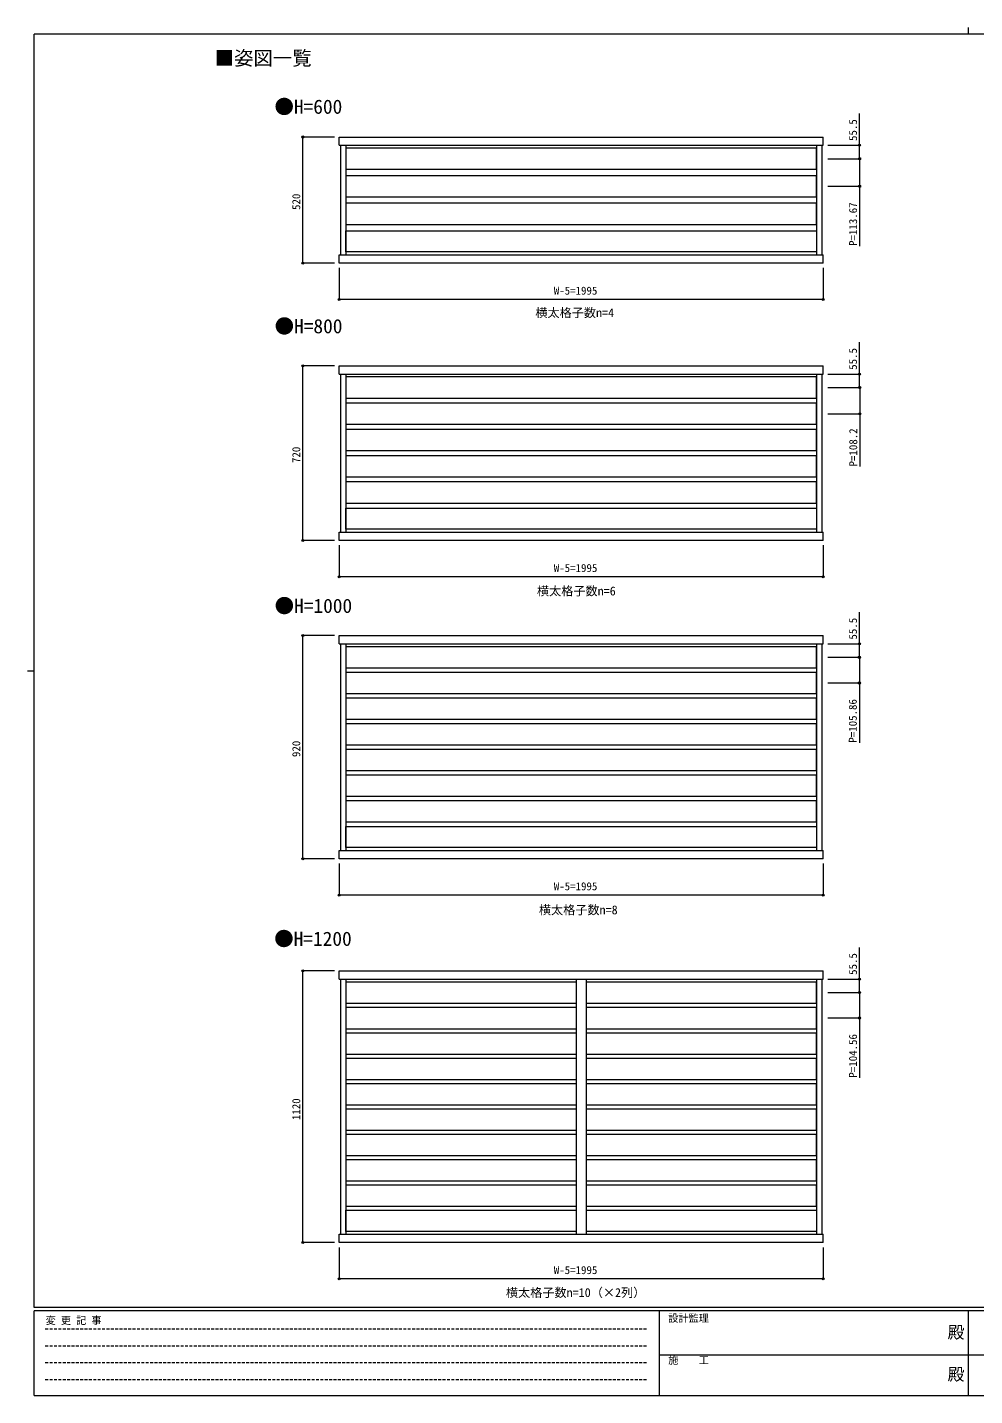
# Model space of a CAD drawing. Units: millimetres, scale not verified. Extents: x -3967 to 3967, y -2821 to 2821.
# Drawn here: x -3967 to -62, y -2821 to 2821 of the extents above; entities that cross this region are included whole.
import ezdxf
from ezdxf.enums import TextEntityAlignment as Align

# ---------------------------------------------------------------- set-up
doc = ezdxf.new("R2010")
doc.units = ezdxf.units.MM
doc.header["$LTSCALE"] = 10
doc.linetypes.add('DASHED1', pattern=[1.8, 1.2, -0.6])
doc.layers.add('0-0_0', color=3, linetype='Continuous')
for name, color, linetype, lineweight in [('0-1_USER1', 4, 'Continuous', 9), ('0-2_YKK_ZWAK', 6, 'Continuous', 9), ('0-3_YKK_11', 7, 'Continuous', 9)]:
    doc.layers.add(name, color=color, linetype=linetype, lineweight=lineweight)
doc.styles.add('ＭＳ ゴシック', font='')
doc.styles.get('ＭＳ ゴシック').set_extended_font_data('MS Gothic')

msp = doc.modelspace()

# ---------------------------------------------------------------- linework, layer by layer
at = {"layer": '0-1_USER1'}
for p, q in [((-2681.67, 2334.91), (-2681.67, 2368.91)), ((-2681.67, 2368.91), (-686.67, 2368.91)), ((-2681.67, 2334.91), (-686.67, 2334.91)), ((-2676.67, 2334.91), (-2676.67, 1882.91)), ((-2654.67, 2334.91), (-2654.67, 1882.91)), ((-713.67, 2334.91), (-713.67, 1882.91)), ((-691.67, 2334.91), (-691.67, 1882.91)), ((-686.67, 2334.91), (-686.67, 2368.91)), ((-2681.67, 1882.91), (-686.67, 1882.91)), ((-2681.67, 1848.91), (-2681.67, 1882.91)), ((-686.67, 1848.91), (-686.67, 1882.91)), ((-686.67, 1848.91), (-2681.67, 1848.91)), ((-2681.67, 1391.32), (-2681.67, 1425.32)), ((-2681.67, 1425.32), (-686.67, 1425.32)), ((-686.67, 1391.32), (-686.67, 1425.32)), ((-2681.67, 1391.32), (-686.67, 1391.32)), ((-2676.67, 1391.32), (-2676.67, 739.32)), ((-2654.67, 1391.32), (-2654.67, 739.32)), ((-713.67, 1391.32), (-713.67, 739.32)), ((-691.67, 1391.32), (-691.67, 739.32)), ((-2681.67, 739.32), (-686.67, 739.32)), ((-2681.67, 705.32), (-2681.67, 739.32)), ((-686.67, 705.32), (-686.67, 739.32)), ((-686.67, 705.32), (-2681.67, 705.32)), ((-2681.67, 278.92), (-2681.67, 312.92)), ((-2681.67, 312.92), (-686.67, 312.92)), ((-686.67, 278.92), (-686.67, 312.92)), ((-2681.67, 278.92), (-686.67, 278.92)), ((-2676.67, 278.92), (-2676.67, -573.08)), ((-2654.67, 278.92), (-2654.67, -573.08)), ((-713.67, 278.92), (-713.67, -573.08)), ((-691.67, 278.92), (-691.67, -573.08)), ((-2681.67, -573.08), (-686.67, -573.08)), ((-2681.67, -607.08), (-2681.67, -573.08)), ((-686.67, -607.08), (-2681.67, -607.08)), ((-686.67, -607.08), (-686.67, -573.08)), ((-2681.67, -1103.68), (-2681.67, -1069.68)), ((-2681.67, -1069.68), (-686.67, -1069.68)), ((-686.67, -1103.68), (-686.67, -1069.68)), ((-2681.67, -1103.68), (-686.67, -1103.68)), ((-2676.67, -1103.68), (-2676.67, -2155.68)), ((-2654.67, -1103.68), (-2654.67, -2155.68)), ((-1704.17, -1103.68), (-1704.17, -2155.68)), ((-1664.17, -1103.68), (-1664.17, -2155.68)), ((-713.67, -1103.68), (-713.67, -2155.68)), ((-691.67, -1103.68), (-691.67, -2155.68)), ((-2681.67, -2155.68), (-686.67, -2155.68)), ((-2681.67, -2189.68), (-2681.67, -2155.68)), ((-686.67, -2189.68), (-2681.67, -2189.68)), ((-686.67, -2189.68), (-686.67, -2155.68))]:
    msp.add_line(p, q, dxfattribs=at)
for points in [[(-2654.67, 2235.91), (-713.67, 2235.91), (-713.67, 2322.91), (-2654.67, 2322.91)], [(-2654.67, 2122.24), (-713.67, 2122.24), (-713.67, 2209.24), (-2654.67, 2209.24)], [(-2654.67, 2008.57), (-713.67, 2008.57), (-713.67, 2095.57), (-2654.67, 2095.57)], [(-2654.67, 1981.91), (-713.67, 1981.91), (-713.67, 1894.91), (-2654.67, 1894.91)], [(-2654.67, 1292.32), (-713.67, 1292.32), (-713.67, 1379.32), (-2654.67, 1379.32)], [(-2654.67, 1184.12), (-713.67, 1184.12), (-713.67, 1271.12), (-2654.67, 1271.12)], [(-2654.67, 1075.92), (-713.67, 1075.92), (-713.67, 1162.92), (-2654.67, 1162.92)], [(-2654.67, 967.72), (-713.67, 967.72), (-713.67, 1054.72), (-2654.67, 1054.72)], [(-2654.67, 859.52), (-713.67, 859.52), (-713.67, 946.52), (-2654.67, 946.52)], [(-2654.67, 838.32), (-713.67, 838.32), (-713.67, 751.32), (-2654.67, 751.32)], [(-2654.67, 179.92), (-713.67, 179.92), (-713.67, 266.92), (-2654.67, 266.92)], [(-2654.67, 74.06), (-713.67, 74.06), (-713.67, 161.06), (-2654.67, 161.06)], [(-2654.67, -31.8), (-713.67, -31.8), (-713.67, 55.2), (-2654.67, 55.2)], [(-2654.67, -137.65), (-713.67, -137.65), (-713.67, -50.65), (-2654.67, -50.65)], [(-2654.67, -243.51), (-713.67, -243.51), (-713.67, -156.51), (-2654.67, -156.51)], [(-2654.67, -349.37), (-713.67, -349.37), (-713.67, -262.37), (-2654.67, -262.37)], [(-2654.67, -455.23), (-713.67, -455.23), (-713.67, -368.23), (-2654.67, -368.23)], [(-2654.67, -474.08), (-713.67, -474.08), (-713.67, -561.08), (-2654.67, -561.08)]]:
    msp.add_lwpolyline(points, close=True, dxfattribs=at)
for points in [[(-1704.17, -1115.68), (-2654.67, -1115.68), (-2654.67, -1202.68), (-1704.17, -1202.68)], [(-1664.17, -1202.68), (-713.67, -1202.68), (-713.67, -1115.68), (-1664.17, -1115.68)], [(-1704.17, -1221.23), (-2654.67, -1221.23), (-2654.67, -1308.23), (-1704.17, -1308.23)], [(-1664.17, -1308.23), (-713.67, -1308.23), (-713.67, -1221.23), (-1664.17, -1221.23)], [(-1704.17, -1325.79), (-2654.67, -1325.79), (-2654.67, -1412.79), (-1704.17, -1412.79)], [(-1664.17, -1412.79), (-713.67, -1412.79), (-713.67, -1325.79), (-1664.17, -1325.79)], [(-1704.17, -1430.35), (-2654.67, -1430.35), (-2654.67, -1517.35), (-1704.17, -1517.35)], [(-1664.17, -1517.35), (-713.67, -1517.35), (-713.67, -1430.35), (-1664.17, -1430.35)], [(-1704.17, -1534.9), (-2654.67, -1534.9), (-2654.67, -1621.9), (-1704.17, -1621.9)], [(-1664.17, -1621.9), (-713.67, -1621.9), (-713.67, -1534.9), (-1664.17, -1534.9)], [(-1704.17, -1639.46), (-2654.67, -1639.46), (-2654.67, -1726.46), (-1704.17, -1726.46)], [(-1664.17, -1726.46), (-713.67, -1726.46), (-713.67, -1639.46), (-1664.17, -1639.46)], [(-1704.17, -1744.01), (-2654.67, -1744.01), (-2654.67, -1831.01), (-1704.17, -1831.01)], [(-1664.17, -1831.01), (-713.67, -1831.01), (-713.67, -1744.01), (-1664.17, -1744.01)], [(-1704.17, -1848.57), (-2654.67, -1848.57), (-2654.67, -1935.57), (-1704.17, -1935.57)], [(-1664.17, -1935.57), (-713.67, -1935.57), (-713.67, -1848.57), (-1664.17, -1848.57)], [(-1704.17, -1953.12), (-2654.67, -1953.12), (-2654.67, -2040.12), (-1704.17, -2040.12)], [(-1664.17, -2040.12), (-713.67, -2040.12), (-713.67, -1953.12), (-1664.17, -1953.12)], [(-1704.17, -2143.68), (-2654.67, -2143.68), (-2654.67, -2056.68), (-1704.17, -2056.68)], [(-1664.17, -2056.68), (-713.67, -2056.68), (-713.67, -2143.68), (-1664.17, -2143.68)]]:
    msp.add_lwpolyline(points, dxfattribs=at)
at = {"layer": '0-2_YKK_ZWAK'}
for p, q in [((-2701.67, 2368.91), (-2832.67, 2368.91)), ((-2831.67, 1848.91), (-2831.67, 2368.91)), ((-666.67, 2334.91), (-535.67, 2334.91)), ((-666.67, 2279.41), (-535.27, 2279.41)), ((-666.67, 2279.41), (-535.67, 2279.41)), ((-666.67, 2165.74), (-535.27, 2165.74)), ((-2701.67, 1848.91), (-2832.67, 1848.91)), ((-2681.67, 1828.91), (-2681.67, 1697.91)), ((-686.67, 1828.91), (-686.67, 1697.91)), ((-686.67, 1698.91), (-2681.67, 1698.91)), ((-2701.67, 1425.32), (-2832.67, 1425.32)), ((-2831.67, 705.32), (-2831.67, 1425.32)), ((-666.67, 1391.32), (-535.67, 1391.32)), ((-666.67, 1335.82), (-534.69, 1335.82)), ((-666.67, 1335.82), (-535.67, 1335.82)), ((-666.67, 1227.62), (-534.69, 1227.62)), ((-2701.67, 705.32), (-2832.67, 705.32)), ((-2681.67, 685.32), (-2681.67, 554.32)), ((-686.67, 685.32), (-686.67, 554.32)), ((-686.67, 555.32), (-2681.67, 555.32)), ((-2701.67, 312.92), (-2832.67, 312.92)), ((-2831.67, -607.08), (-2831.67, 312.92)), ((-666.67, 278.92), (-535.67, 278.92)), ((-666.67, 223.42), (-536.4, 223.42)), ((-666.67, 223.42), (-535.67, 223.42)), ((-666.67, 117.56), (-536.4, 117.56)), ((-2701.67, -607.08), (-2832.67, -607.08)), ((-2681.67, -627.08), (-2681.67, -758.08)), ((-686.67, -627.08), (-686.67, -758.08)), ((-686.67, -757.08), (-2681.67, -757.08)), ((-2701.67, -1069.68), (-2832.67, -1069.68)), ((-2831.67, -2189.68), (-2831.67, -1069.68)), ((-666.67, -1103.68), (-535.67, -1103.68)), ((-666.67, -1159.18), (-535.67, -1159.18)), ((-666.67, -1159.18), (-535.67, -1159.18)), ((-666.67, -1263.73), (-535.67, -1263.73)), ((-2701.67, -2189.68), (-2832.67, -2189.68)), ((-2681.67, -2209.68), (-2681.67, -2340.68)), ((-686.67, -2209.68), (-686.67, -2340.68)), ((-686.67, -2339.68), (-2681.67, -2339.68))]:
    msp.add_line(p, q, dxfattribs=at)
for points in [[(-536.67, 2279.41), (-536.67, 2334.91), (-536.67, 2466.04)], [(-536.27, 2279.41), (-536.27, 2165.74), (-536.27, 1919.07)], [(-536.67, 1335.82), (-536.67, 1391.32), (-536.67, 1522.45)], [(-535.69, 1335.82), (-535.69, 1227.62), (-535.69, 1009.75)], [(-536.67, 223.42), (-536.67, 278.92), (-536.67, 410.05)], [(-537.4, 223.42), (-537.4, 117.56), (-537.4, -129.11)], [(-536.67, -1159.18), (-536.67, -1103.68), (-536.67, -972.55)], [(-536.67, -1159.18), (-536.67, -1263.73), (-536.67, -1510.4)]]:
    msp.add_lwpolyline(points, dxfattribs=at)
for centre in [(-2831.67, 2368.91), (-536.67, 2334.91), (-536.67, 2279.41), (-536.27, 2279.41), (-536.27, 2165.74), (-2831.67, 1848.91), (-2681.67, 1698.91), (-686.67, 1698.91), (-2831.67, 1425.32), (-536.67, 1391.32), (-536.67, 1335.82), (-535.69, 1335.82), (-535.69, 1227.62), (-2831.67, 705.32), (-2681.67, 555.32), (-686.67, 555.32), (-2831.67, 312.92), (-536.67, 278.92), (-537.4, 223.42), (-536.67, 223.42), (-537.4, 117.56), (-2831.67, -607.08), (-2681.67, -757.08), (-686.67, -757.08), (-2831.67, -1069.68), (-536.67, -1103.68), (-536.67, -1159.18), (-536.67, -1159.18), (-536.67, -1263.73), (-2831.67, -2189.68), (-2681.67, -2339.68), (-686.67, -2339.68)]:
    msp.add_circle(centre, 4.25, dxfattribs=at)
at = {"layer": '0-3_YKK_11'}
for p, q in [((-88.94, 2821), (-88.94, 2793)), ((3760.92, 2793), (-3939.08, 2793)), ((-3939.08, -2457), (-3939.08, 2793)), ((-3967.08, 168), (-3939.08, 168)), ((3760.92, -2457), (-3939.08, -2457)), ((3382.92, -2471), (-3939.08, -2471)), ((-3939.08, -2821), (-3939.08, -2471)), ((-1363.08, -2471), (-1363.08, -2821)), ((-89.08, -2471), (-89.08, -2821)), ((-1363.08, -2652.99), (-75.08, -2652.99)), ((-75.08, -2652.99), (1212.92, -2652.99)), ((-3939.08, -2821), (3382.92, -2821))]:
    msp.add_line(p, q, dxfattribs=at)
at = {"layer": '0-3_YKK_11', "linetype": 'DASHED1'}
for p, q in [((-3893.1, -2546.12), (-1411.17, -2546.12)), ((-3893.1, -2615.41), (-1411.17, -2615.41)), ((-3893.1, -2684.7), (-1411.17, -2684.7)), ((-3893.1, -2753.98), (-1411.17, -2753.98))]:
    msp.add_line(p, q, dxfattribs=at)

# ---------------------------------------------------------------- texts
at = {"layer": '0-0_0', "style": 'ＭＳ ゴシック'}
for s, height, p in [('■姿図一覧', 58.65, (-3195.1, 2647.24)), ('●H=600', 58.65, (-2948.33, 2447)), ('横太格子数n=4', 36.66, (-1873.03, 1615.08)), ('●H=800', 58.65, (-2947.65, 1541.9)), ('横太格子数n=6', 36.66, (-1866.36, 467.64)), ('●H=1000', 58.65, (-2947.65, 388.85)), ('横太格子数n=8', 36.66, (-1858.36, -847.4)), ('●H=1200', 58.65, (-2949.42, -984)), ('横太格子数n=10（×2列）', 36.66, (-1994.35, -2425.38))]:
    msp.add_text(s, height=height, dxfattribs=at).set_placement(p, align=Align.BOTTOM_LEFT)
at = {"layer": '0-2_YKK_ZWAK', "style": 'ＭＳ ゴシック'}
for s, p in [('55.5', (-537.34, 2352.57)), ('520', (-2832.34, 2068.11)), ('P=113.67', (-536.93, 1919.74)), ('55.5', (-537.34, 1408.99)), ('P=108.2', (-536.36, 1010.42)), ('720', (-2832.34, 1024.52)), ('55.5', (-537.34, 296.58)), ('P=105.86', (-538.06, -128.44)), ('920', (-2832.34, -187.88)), ('55.5', (-537.34, -1086.01)), ('P=104.56', (-537.34, -1509.73)), ('1120', (-2832.34, -1684.88))]:
    msp.add_text(s, height=32.99, rotation=90, dxfattribs=at).set_placement(p, align=Align.BOTTOM_LEFT)
for p in [(-1796.97, 1708.91), (-1796.97, 565.32), (-1796.97, -747.08), (-1796.97, -2329.68)]:
    msp.add_text('W-5=1995', height=32.99, dxfattribs=at).set_placement(p, align=Align.BOTTOM_LEFT)
at = {"layer": '0-3_YKK_11', "style": 'ＭＳ ゴシック'}
for s, height, p in [('設計監理', 30.79, (-1325.39, -2526.33)), ('変 更 記 事', 30.79, (-3891.94, -2535.47)), ('殿', 51.32, (-173.9, -2600.56)), ('施\u3000\u3000工', 30.79, (-1325.39, -2699.54)), ('殿', 51.32, (-173.9, -2773.78))]:
    msp.add_text(s, height=height, dxfattribs=at).set_placement(p, align=Align.BOTTOM_LEFT)

doc.saveas('drawing.dxf')
